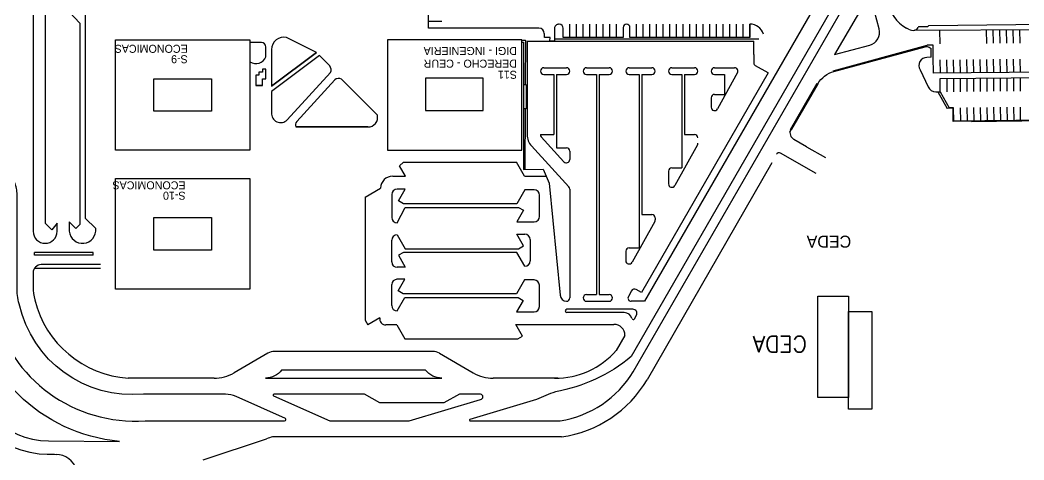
# Model space of a CAD drawing. Header units: millimetres. Extents: x 1062 to 2630, y 446 to 2121.
# Drawn here: x 1463.2 to 1839.9, y 1099.6 to 1264.5 of the extents above; entities that cross this region are included whole.
import ezdxf

# ---------------------------------------------------------------- set-up
doc = ezdxf.new("R2010")
doc.units = ezdxf.units.MM
for name, color, linetype in [('1 EDIFICIO_MOSHE', 5, 'Continuous'), ('2 AREA VERDE_MOSHE', 3, 'Continuous'), ('5 TEXTO_MOSHE', 1, 'Continuous'), ('7 ZONA DE PARQUEO MOSHE', 132, 'Continuous')]:
    doc.layers.add(name, color=color, linetype=linetype)
doc.styles.add('md', font='')
doc.styles.add('R', font='romans.shx')
doc.styles.get('md').set_extended_font_data('MicrogrammaDMedExt')

msp = doc.modelspace()

# ---------------------------------------------------------------- linework, layer by layer
at = {"layer": '1 EDIFICIO_MOSHE'}
for points in [[(1549.42, 1215.7), (1498.96, 1215.7), (1498.96, 1257.14), (1549.42, 1257.14)], [(1549.42, 1215.7), (1498.96, 1215.7), (1498.96, 1257.14), (1549.42, 1257.14)], [(1601.02, 1215.7), (1651.48, 1215.7), (1651.48, 1257.14), (1601.02, 1257.14)], [(1601.02, 1215.7), (1651.48, 1215.7), (1651.48, 1257.14), (1601.02, 1257.14)], [(1535, 1230.31), (1513.38, 1230.31), (1513.38, 1242.53), (1535, 1242.53)], [(1615.36, 1230.56), (1636.98, 1230.56), (1636.98, 1242.78), (1615.36, 1242.78)], [(1615.36, 1230.56), (1636.98, 1230.56), (1636.98, 1242.78), (1615.36, 1242.78)], [(1549.42, 1163.64), (1498.96, 1163.64), (1498.96, 1205.08), (1549.42, 1205.08)], [(1535, 1178.25), (1513.38, 1178.25), (1513.38, 1190.47), (1535, 1190.47)], [(1774.09, 1155.22), (1782.76, 1155.22), (1782.76, 1118.65), (1774.09, 1118.65)]]:
    msp.add_lwpolyline(points, close=True, dxfattribs=at)
msp.add_lwpolyline([(1774.09, 1155.22), (1774.09, 1122.98), (1762.54, 1122.98), (1762.54, 1161), (1774.09, 1161), (1774.09, 1122.98)], dxfattribs=at)
at = {"layer": '2 AREA VERDE_MOSHE'}
for p, q in [((1574.39, 1252.36), (1563.18, 1258.04)), ((1574.39, 1252.36), (1557.53, 1239.69)), ((1575.53, 1251.21), (1557.53, 1237.69)), ((1575.53, 1251.21), (1579.36, 1247.36)), ((1579.36, 1247.36), (1575.53, 1251.21)), ((1552.73, 1243.81), (1551.58, 1243.81)), ((1554.13, 1240.01), (1551.58, 1240.01)), ((1593.72, 1224.46), (1566.69, 1224.46))]:
    msp.add_line(p, q, dxfattribs=at)
msp.add_lwpolyline([(1795.36, 1316.5, -0.243177), (1844.42, 1344.75, 0.243177), (1795.36, 1316.5), (1692.5, 1138.34, -0.13103), (1664.04, 1125.14, 0.005843), (1656.91, 1122.24), (1631.95, 1114.78, 0.767299), (1632.1, 1114.23), (1665.8, 1114.23, 0.221587), (1693.26, 1132.65), (1798.38, 1314.72, -0.241624), (1844.37, 1341.24), (1924.36, 1341.24, 0.250142), (1971.01, 1378.8), (1971.42, 1382.85), (1971.39, 1421.11, 0.765839), (1970.63, 1421.32, -0.007872), (1959.77, 1403.3, 0.115276), (1957.92, 1397.86, -0.452977), (1912.35, 1344.74), (1844.42, 1344.75)], format="xyb", dxfattribs=at)
for points in [[(1785.54, 1261.24), (1782.01, 1274.32), (1768.86, 1251.55), (1782.01, 1255.11, 0.414214)], [(1562.73, 1115.09), (1544.25, 1123.32, 0.093882), (1540.28, 1124.26), (1509.44, 1124.26, -0.379969), (1462.84, 1158.11, -0.087349), (1462.06, 1164.45), (1462.06, 1198.99, 0.093565), (1461.06, 1203.75), (1458.05, 1210.61), (1458.05, 1234.01), (1459.05, 1237.96), (1459.05, 1251.98), (1453.24, 1259, 0.680479), (1452.05, 1258.65), (1452.05, 1242.07), (1452.05, 1164.45, 0.043815), (1453.13, 1155.68, 0.363888), (1510.12, 1114.27), (1562.45, 1114.27, 0.73425)], [(1555.43, 1254.41, 0.402415), (1553.73, 1256.09), (1549.54, 1256.09, 0.017023), (1549.42, 1256.09), (1549.42, 1248.86, 0.462071), (1555.43, 1250.72)], [(1557.53, 1239.69), (1574.39, 1252.36), (1563.18, 1258.04, 0.466495), (1557.53, 1253.45), (1557.53, 1253.3)], [(1557.53, 1237.69), (1557.53, 1229.73, 0.699977), (1563.4, 1227.11), (1579.66, 1244.8, 0.282401), (1579.36, 1247.36), (1575.53, 1251.21)], [(1566.97, 1226.51, 0.28632), (1566.69, 1224.46), (1593.72, 1224.46, 0.48799), (1597.25, 1228.85), (1583.82, 1242.33, 0.367631), (1581.26, 1242.06)], [(1444, 1161.54), (1444.07, 1136.6, 0.411448), (1473.86, 1106.68), (1500.44, 1106.5, -0.352736)], [(1615.37, 1133.25), (1561.31, 1133.25, -0.23377), (1555.31, 1130.25), (1621.38, 1130.25, -0.23377)], [(1592.39, 1124.24), (1558.42, 1124.24, 0.769125), (1558.3, 1123.64), (1579.43, 1114.23), (1609.16, 1114.23), (1635.94, 1122.24, 0.910197), (1635.94, 1124.24), (1628.04, 1124.24), (1622.23, 1120.94), (1598.2, 1120.94)]]:
    msp.add_lwpolyline(points, format="xyb", close=True, dxfattribs=at)
msp.add_lwpolyline([(1551.58, 1240.01), (1554.13, 1240.01), (1554.13, 1242.46), (1555.43, 1242.46), (1555.43, 1246.11), (1554.08, 1246.11), (1554.08, 1244.96), (1552.73, 1244.96), (1552.73, 1243.81), (1551.58, 1243.81)], close=True, dxfattribs=at)
at = {"layer": '7 ZONA DE PARQUEO MOSHE'}
for p, q in [((1790.23, 1319.62), (1697.53, 1159.06)), ((1790.23, 1319.62), (1697.53, 1159.06)), ((1790.23, 1319.62), (1697.53, 1159.06)), ((1790.23, 1319.62), (1697.53, 1159.06)), ((1468.07, 1279.13), (1468.07, 1185.31)), ((1472.57, 1273.41), (1472.57, 1188.32)), ((1616.41, 1261.44), (1616.4, 1276.45)), ((1481.68, 1267.43), (1485.59, 1263.4)), ((1487.65, 1267.49), (1487.65, 1190.26)), ((1485.59, 1263.4), (1485.59, 1187.86)), ((1621.41, 1263.94), (1616.41, 1263.94)), ((1665.5, 1262.95), (1665.25, 1262.95)), ((1669.51, 1257.95), (1669.5, 1262.95)), ((1672.01, 1257.95), (1672.01, 1262.95)), ((1674.51, 1257.95), (1674.51, 1262.96)), ((1677.01, 1257.95), (1677.01, 1262.96)), ((1679.52, 1257.95), (1679.51, 1262.96)), ((1682.02, 1257.96), (1682.02, 1262.96)), ((1684.52, 1257.96), (1684.52, 1262.96)), ((1687.03, 1257.96), (1687.02, 1262.97)), ((1694.53, 1257.97), (1694.53, 1262.97)), ((1697.04, 1257.97), (1697.03, 1262.97)), ((1699.54, 1257.97), (1699.54, 1262.97)), ((1702.04, 1257.97), (1702.04, 1262.98)), ((1704.55, 1257.97), (1704.54, 1262.98)), ((1707.05, 1257.97), (1707.05, 1262.98)), ((1709.55, 1257.98), (1709.55, 1262.98)), ((1712.05, 1257.98), (1712.05, 1262.98)), ((1714.56, 1257.98), (1714.55, 1262.99)), ((1717.06, 1257.98), (1717.06, 1262.99)), ((1719.56, 1257.98), (1719.56, 1262.99)), ((1722.07, 1257.99), (1722.06, 1262.99)), ((1724.57, 1257.99), (1724.57, 1262.99)), ((1727.07, 1257.99), (1727.07, 1262.99)), ((1729.57, 1257.99), (1729.57, 1263)), ((1732.08, 1257.99), (1732.07, 1263)), ((1734.58, 1257.99), (1734.58, 1263)), ((1737.08, 1263), (1737.08, 1258)), ((1737.08, 1258), (1737.08, 1263)), ((1800.33, 1262.04), (1800.14, 1261.71)), ((1803.74, 1262.04), (1800.33, 1262.04)), ((1804.24, 1262.54), (1803.74, 1262.04)), ((1804.24, 1262.54), (1847.79, 1263.02)), ((1657.9, 1261.46), (1616.41, 1261.44)), ((1659.91, 1257.96), (1659.91, 1259.46)), ((1663.75, 1261.45), (1663.75, 1256.66)), ((1667, 1257.95), (1667, 1261.45)), ((1689.53, 1261.72), (1689.53, 1257.96)), ((1692.03, 1257.96), (1692.03, 1261.72)), ((1796.59, 1261.05), (1795.88, 1261.47)), ((1798.87, 1260.76), (1850.8, 1261.05)), ((1798.93, 1260.77), (1798.87, 1260.76)), ((1808.26, 1260.59), (1808.31, 1255.59)), ((1825.76, 1260.78), (1825.81, 1255.78)), ((1828.26, 1260.81), (1828.31, 1255.81)), ((1830.76, 1260.83), (1830.81, 1255.83)), ((1833.26, 1260.86), (1833.31, 1255.86)), ((1835.76, 1260.89), (1835.81, 1255.89)), ((1838.26, 1260.92), (1838.31, 1255.92)), ((1651.48, 1257), (1652.84, 1257)), ((1651.48, 1257), (1652.84, 1257)), ((1651.48, 1256.27), (1652.1, 1256.27)), ((1652.1, 1256.27), (1652.14, 1208.49)), ((1652.1, 1256.27), (1652.14, 1208.49)), ((1652.84, 1257), (1652.77, 1240.26)), ((1653.44, 1256.67), (1738.53, 1256.67)), ((1653.44, 1256.67), (1653.44, 1221.56)), ((1662.06, 1257.96), (1659.91, 1257.96)), ((1662.02, 1256.72), (1662.06, 1257.96)), ((1663.75, 1256.66), (1662.02, 1256.72)), ((1663.75, 1257.44), (1740.36, 1257.5)), ((1689.53, 1257.96), (1667, 1257.95)), ((1737.08, 1258), (1692.03, 1257.96)), ((1738.53, 1251.66), (1738.53, 1256.67)), ((1738.53, 1251.66), (1738.53, 1256.67)), ((1768.32, 1245.53), (1803.6, 1255.06)), ((1805.82, 1255.06), (1803.6, 1255.06)), ((1805.87, 1250.56), (1805.82, 1255.06)), ((1738.53, 1251.66), (1738.53, 1248.48)), ((1738.53, 1251.66), (1738.53, 1248.48)), ((1805.07, 1250.55), (1805.03, 1253.9)), ((1743.87, 1244.77), (1739.18, 1247.38)), ((1805.07, 1250.55), (1803.46, 1250.53)), ((1805.93, 1244.56), (1805.87, 1250.56)), ((1808.38, 1249.59), (1808.43, 1244.59)), ((1810.88, 1249.62), (1810.93, 1244.62)), ((1813.38, 1249.64), (1813.43, 1244.64)), ((1815.88, 1249.67), (1815.93, 1244.67)), ((1818.38, 1249.7), (1818.43, 1244.7)), ((1820.88, 1249.73), (1820.93, 1244.73)), ((1823.38, 1249.75), (1823.43, 1244.75)), ((1825.88, 1249.78), (1825.93, 1244.78)), ((1828.38, 1249.81), (1828.43, 1244.81)), ((1830.88, 1249.83), (1830.93, 1244.83)), ((1833.38, 1249.86), (1833.43, 1244.86)), ((1835.88, 1249.89), (1835.93, 1244.89)), ((1838.38, 1249.92), (1838.43, 1244.92)), ((1658.44, 1245.41), (1658.44, 1245.41)), ((1658.44, 1245.41), (1658.44, 1245.41)), ((1659.69, 1246.66), (1663.45, 1246.66)), ((1659.69, 1246.66), (1663.45, 1246.66)), ((1659.69, 1244.16), (1663.45, 1244.16)), ((1659.69, 1244.16), (1663.45, 1244.16)), ((1663.45, 1246.66), (1668.2, 1246.66)), ((1663.45, 1246.66), (1668.2, 1246.66)), ((1663.45, 1244.16), (1663.45, 1221.63)), ((1663.45, 1244.16), (1663.45, 1221.63)), ((1664.45, 1244.16), (1664.45, 1216.62)), ((1664.45, 1244.16), (1668.2, 1244.16)), ((1664.45, 1244.16), (1668.2, 1244.16)), ((1664.45, 1244.16), (1664.45, 1216.62)), ((1669.45, 1245.41), (1669.45, 1245.41)), ((1669.45, 1245.41), (1669.45, 1245.41)), ((1675.71, 1246.66), (1679.47, 1246.66)), ((1675.71, 1246.66), (1679.47, 1246.66)), ((1675.71, 1244.16), (1679.47, 1244.16)), ((1675.71, 1244.16), (1679.47, 1244.16)), ((1679.47, 1246.66), (1684.22, 1246.66)), ((1679.47, 1246.66), (1684.22, 1246.66)), ((1679.47, 1244.16), (1679.47, 1161.56)), ((1679.47, 1244.16), (1679.47, 1161.56)), ((1680.47, 1244.16), (1680.47, 1161.56)), ((1680.47, 1244.16), (1684.22, 1244.16)), ((1680.47, 1244.16), (1680.47, 1161.56)), ((1680.47, 1244.16), (1684.22, 1244.16)), ((1685.47, 1245.41), (1685.47, 1245.41)), ((1685.47, 1245.41), (1685.47, 1245.41)), ((1690.48, 1245.41), (1690.48, 1245.41)), ((1690.48, 1245.41), (1690.48, 1245.41)), ((1691.73, 1246.66), (1695.48, 1246.66)), ((1691.73, 1246.66), (1695.48, 1246.66)), ((1691.73, 1244.16), (1695.48, 1244.16)), ((1691.73, 1244.16), (1695.48, 1244.16)), ((1695.48, 1246.66), (1700.24, 1246.66)), ((1695.48, 1246.66), (1700.24, 1246.66)), ((1695.48, 1244.16), (1695.48, 1179.08)), ((1695.48, 1244.16), (1695.48, 1179.08)), ((1743.87, 1244.77), (1696.31, 1162.39)), ((1743.87, 1244.77), (1696.31, 1162.39)), ((1696.48, 1244.16), (1696.48, 1191.6)), ((1696.48, 1244.16), (1700.24, 1244.16)), ((1696.48, 1244.16), (1696.48, 1191.6)), ((1696.48, 1244.16), (1700.24, 1244.16)), ((1701.49, 1245.41), (1701.49, 1245.41)), ((1701.49, 1245.41), (1701.49, 1245.41)), ((1706.5, 1245.41), (1706.5, 1245.41)), ((1706.5, 1245.41), (1706.5, 1245.41)), ((1707.75, 1246.66), (1712.5, 1246.66)), ((1707.75, 1246.66), (1712.5, 1246.66)), ((1707.75, 1244.16), (1711.5, 1244.16)), ((1707.75, 1244.16), (1711.5, 1244.16)), ((1711.5, 1244.16), (1711.5, 1209.12)), ((1711.5, 1244.16), (1711.5, 1209.12)), ((1712.5, 1246.66), (1716.26, 1246.66)), ((1712.5, 1246.66), (1716.26, 1246.66)), ((1712.5, 1244.16), (1716.26, 1244.16)), ((1712.5, 1244.16), (1712.5, 1221.63)), ((1712.5, 1244.16), (1716.26, 1244.16)), ((1712.5, 1244.16), (1712.5, 1221.63)), ((1717.51, 1245.41), (1717.51, 1245.41)), ((1717.51, 1245.41), (1717.51, 1245.41)), ((1722.51, 1245.41), (1722.51, 1245.41)), ((1722.51, 1245.41), (1722.51, 1245.41)), ((1723.77, 1246.66), (1731.33, 1246.66)), ((1723.77, 1246.66), (1731.33, 1246.66)), ((1723.77, 1244.16), (1727.52, 1244.16)), ((1723.77, 1244.16), (1727.52, 1244.16)), ((1732.43, 1244.8), (1724.86, 1231.21)), ((1732.43, 1244.8), (1724.86, 1231.21)), ((1727.52, 1244.16), (1727.52, 1236.65)), ((1727.52, 1244.16), (1727.52, 1236.65)), ((1800.97, 1245.9), (1803.98, 1239.47)), ((1850.93, 1245.05), (1805.93, 1244.56)), ((1653.14, 1240.26), (1652.11, 1240.26)), ((1653.11, 1240.26), (1653.12, 1231.25)), ((1752.25, 1223.44), (1762.27, 1240.88)), ((1762.54, 1240.6), (1752.72, 1223.59)), ((1808.45, 1242.59), (1850.95, 1243.05)), ((1808.51, 1237.59), (1808.45, 1242.59)), ((1810.95, 1242.62), (1811.01, 1237.62)), ((1813.45, 1242.64), (1813.51, 1237.64)), ((1815.95, 1242.67), (1816.01, 1237.67)), ((1818.45, 1242.7), (1818.51, 1237.7)), ((1820.95, 1242.73), (1821.01, 1237.73)), ((1823.45, 1242.75), (1823.51, 1237.75)), ((1825.95, 1242.78), (1826.01, 1237.78)), ((1828.45, 1242.81), (1828.51, 1237.81)), ((1830.95, 1242.83), (1831.01, 1237.84)), ((1833.45, 1242.86), (1833.51, 1237.86)), ((1835.95, 1242.89), (1836.01, 1237.89)), ((1838.45, 1242.92), (1838.51, 1237.92)), ((1723.77, 1236.65), (1727.52, 1236.65)), ((1806.8, 1237.57), (1808.51, 1237.59)), ((1807.6, 1237.58), (1811.04, 1231.42)), ((1808.51, 1237.59), (1811.84, 1231.63)), ((1722.51, 1235.4), (1722.51, 1231.82)), ((1835.98, 1231.89), (1836.04, 1226.89)), ((1838.48, 1231.92), (1838.53, 1226.92)), ((1653.12, 1231.25), (1652.12, 1231.25)), ((1652.73, 1231.25), (1652.62, 1208.5)), ((1813.28, 1231.44), (1811.04, 1231.42)), ((1813.48, 1231.64), (1811.84, 1231.63)), ((1813.34, 1226.44), (1813.28, 1231.44)), ((1813.54, 1226.64), (1813.48, 1231.64)), ((1815.98, 1231.67), (1816.04, 1226.67)), ((1818.48, 1231.7), (1818.54, 1226.7)), ((1818.48, 1231.7), (1818.54, 1226.7)), ((1820.98, 1231.73), (1821.04, 1226.73)), ((1823.48, 1231.75), (1823.54, 1226.75)), ((1825.98, 1231.78), (1826.04, 1226.78)), ((1828.48, 1231.81), (1828.54, 1226.81)), ((1830.98, 1231.83), (1831.04, 1226.83)), ((1833.48, 1231.86), (1833.54, 1226.86)), ((1861.24, 1226.96), (1813.34, 1226.44)), ((1861.03, 1227.16), (1813.54, 1226.64)), ((1820.21, 1226.52), (1861.24, 1226.96)), ((1658.44, 1221.63), (1663.45, 1221.63)), ((1658.44, 1221.56), (1658.44, 1221.63)), ((1658.77, 1220.71), (1667.28, 1211.4)), ((1712.5, 1221.63), (1716.26, 1221.63)), ((1655.07, 1217.33), (1669.13, 1201.97)), ((1717.35, 1217.73), (1708.84, 1202.45)), ((1758.33, 1217.04), (1753.56, 1219.79)), ((1664.45, 1216.62), (1668.2, 1216.62)), ((1669.45, 1215.37), (1669.45, 1212.25)), ((1761.87, 1206.93), (1748.5, 1214.6)), ((1607.06, 1211.18), (1605.51, 1209.88)), ((1607.76, 1205.98), (1605.51, 1209.88)), ((1607.06, 1211.18), (1649.47, 1211.18)), ((1652.47, 1205.98), (1649.47, 1211.18)), ((1745.22, 1210.95), (1698.47, 1129.63)), ((1603, 1205.98), (1607.76, 1205.98)), ((1652.1, 1208.49), (1659.43, 1208.65)), ((1652.47, 1205.98), (1660.6, 1205.98)), ((1659.43, 1208.65), (1661.75, 1203.36)), ((1706.5, 1207.86), (1706.5, 1203.06)), ((1707.75, 1209.12), (1711.5, 1209.12)), ((1661.75, 1203.36), (1665.9, 1161.32)), ((1592.68, 1198.09), (1598.42, 1201.54)), ((1592.68, 1198.09), (1592.68, 1151.99)), ((1602.65, 1199.1), (1602.65, 1190.48)), ((1607.65, 1201.1), (1604.65, 1201.1)), ((1605.15, 1196.77), (1607.65, 1201.1)), ((1652.61, 1200.87), (1649.61, 1195.67)), ((1656.12, 1200.87), (1652.61, 1200.87)), ((1658.12, 1190.86), (1658.12, 1198.87)), ((1658.12, 1190.86), (1658.12, 1198.87)), ((1669.45, 1201.12), (1669.45, 1160.31)), ((1604.65, 1188.48), (1607.65, 1194.29)), ((1607.06, 1195.67), (1605.15, 1196.77)), ((1649.61, 1195.67), (1607.06, 1195.67)), ((1607.65, 1194.29), (1650.2, 1194.29)), ((1650.2, 1194.29), (1652.11, 1193.19)), ((1652.11, 1193.19), (1649.61, 1188.85)), ((1696.48, 1191.6), (1700.24, 1191.6)), ((1472.57, 1188.32), (1475.03, 1185.86)), ((1477.08, 1188.32), (1475.03, 1185.86)), ((1477.08, 1185.31), (1477.08, 1188.32)), ((1481.63, 1188.82), (1481.58, 1185.31)), ((1484.08, 1186.31), (1481.63, 1188.82)), ((1485.59, 1187.86), (1484.08, 1186.31)), ((1491.59, 1186.31), (1487.65, 1190.26)), ((1649.61, 1188.85), (1656.12, 1188.85)), ((1701.33, 1188.97), (1692.82, 1173.7)), ((1701.49, 1190.34), (1701.49, 1189.58)), ((1604.65, 1183.98), (1607.65, 1178.77)), ((1649.61, 1184.21), (1652.61, 1184.21)), ((1652.11, 1179.87), (1649.61, 1184.21)), ((1602.65, 1173.82), (1602.65, 1181.97)), ((1650.2, 1178.77), (1652.11, 1179.87)), ((1654.61, 1182.21), (1654.61, 1174.2)), ((1490.59, 1177.3), (1468.57, 1177.3)), ((1468.57, 1176.3), (1468.57, 1177.3)), ((1490.59, 1176.3), (1468.57, 1176.3)), ((1490.59, 1176.3), (1490.59, 1177.3)), ((1607.06, 1177.4), (1605.15, 1176.3)), ((1605.15, 1176.3), (1607.65, 1171.82)), ((1649.61, 1177.4), (1607.06, 1177.4)), ((1607.65, 1178.77), (1650.2, 1178.77)), ((1652.61, 1172.2), (1649.61, 1177.4)), ((1690.48, 1177.83), (1690.48, 1174.3)), ((1691.73, 1179.08), (1695.48, 1179.08)), ((1493.33, 1172.8), (1471.07, 1172.8)), ((1607.65, 1171.82), (1604.65, 1171.82)), ((1468.07, 1169.8), (1468.07, 1164.45)), ((1493.33, 1171.3), (1468.47, 1171.3)), ((1602.65, 1157.46), (1602.65, 1165.31)), ((1607.57, 1167.32), (1604.56, 1167.32)), ((1607.57, 1167.32), (1604.56, 1167.32)), ((1605.06, 1162.98), (1607.57, 1167.32)), ((1605.06, 1162.98), (1607.57, 1167.32)), ((1652.52, 1167.08), (1649.52, 1161.88)), ((1656.03, 1167.08), (1652.52, 1167.08)), ((1658.03, 1157.07), (1658.03, 1165.08)), ((1604.65, 1155.45), (1607.57, 1160.51)), ((1604.65, 1155.45), (1607.57, 1160.51)), ((1606.97, 1161.88), (1605.06, 1162.98)), ((1606.97, 1161.88), (1605.06, 1162.98)), ((1649.52, 1161.88), (1606.97, 1161.88)), ((1649.52, 1161.88), (1606.97, 1161.88)), ((1607.57, 1160.51), (1650.12, 1160.51)), ((1607.57, 1160.51), (1650.12, 1160.51)), ((1650.12, 1160.51), (1652.02, 1159.4)), ((1650.12, 1160.51), (1652.02, 1159.4)), ((1669.45, 1160.31), (1669.45, 1160.31)), ((1674.46, 1160.31), (1674.46, 1160.31)), ((1675.71, 1161.56), (1679.47, 1161.56)), ((1680.47, 1161.56), (1684.22, 1161.56)), ((1685.47, 1160.31), (1685.47, 1160.31)), ((1692.61, 1163.02), (1691.44, 1160.92)), ((1696.31, 1162.39), (1694.31, 1163.51)), ((1652.02, 1159.4), (1649.52, 1155.07)), ((1675.71, 1159.06), (1684.22, 1159.06)), ((1697.53, 1159.06), (1692.53, 1159.06)), ((1598.14, 1152.81), (1593.69, 1150.24)), ((1649.52, 1155.07), (1656.03, 1155.07)), ((1693.16, 1156.06), (1668.39, 1156.06)), ((1689.91, 1154.8), (1668.39, 1154.8)), ((1693.73, 1152.48), (1694.48, 1153.82)), ((1592.68, 1151.99), (1593.69, 1150.24)), ((1604.56, 1150.19), (1600.47, 1150.19)), ((1604.56, 1150.19), (1607.57, 1144.99)), ((1649.17, 1150.42), (1685.99, 1150.42)), ((1651.73, 1145.99), (1649.17, 1150.42)), ((1693.8, 1152.59), (1693.72, 1152.47)), ((1649.99, 1144.99), (1651.73, 1145.99)), ((1690.14, 1146.27), (1686.91, 1140.66)), ((1607.57, 1144.99), (1649.99, 1144.99)), ((1556.15, 1139.59), (1543.45, 1132.26)), ((1618.04, 1140.26), (1558.65, 1140.26)), ((1620.54, 1139.59), (1633.23, 1132.26)), ((1535.94, 1130.25), (1503.73, 1130.25)), ((1664.99, 1130.25), (1640.74, 1130.25)), ((1666.34, 1108.23), (1557.92, 1108.23)), ((1531.86, 1099.58), (1555.66, 1107.51)), ((1473.28, 1101.69), (1476.12, 1101.69)), ((1473.83, 1101.68), (1476.65, 1101.66))]:
    msp.add_line(p, q, dxfattribs=at)
msp.add_lwpolyline([(1752.06, 1222.45), (1762.54, 1240.6, -0.198399), (1768.6, 1245.26), (1802.81, 1254.5, -0.198912), (1804.33, 1254.3), (1805.03, 1253.9)], format="xyb", dxfattribs=at)
msp.add_lwpolyline([(1758.33, 1217.04), (1765.37, 1213)], dxfattribs=at)
for centre, radius, start, end in [((1803.36, 1274.49), 15.02, 190.4851, 240.1131), ((1665.25, 1261.45), 1.5, 90.041, 180.041), ((1665.5, 1261.45), 1.5, 0.041, 90.041), ((1690.78, 1261.72), 1.25, 0.041, 180.041), ((1737.08, 1257.75), 5.26, 16.8653, 90.041), ((1657.9, 1259.46), 2, 0.041, 90.041), ((1798.09, 1263.66), 3, 240.1131, 285.1131), ((1798.41, 1262.71), 2, 285.1131, 330.1131), ((1739.78, 1248.48), 1.25, 180, 240.8822), ((1803.49, 1247.54), 3, 90.626, 212.9136), ((1659.69, 1245.41), 1.25, 90, 180), ((1659.69, 1245.41), 1.25, 90, 180), ((1659.69, 1245.41), 1.25, 180, 270), ((1659.69, 1245.41), 1.25, 180, 270), ((1668.2, 1245.41), 1.25, 360, 90), ((1668.2, 1245.41), 1.25, 360, 90), ((1668.2, 1245.41), 1.25, 270, 360), ((1668.2, 1245.41), 1.25, 270, 360), ((1675.71, 1245.41), 1.25, 90, 180), ((1675.71, 1245.41), 1.25, 90, 180), ((1675.71, 1245.41), 1.25, 180, 270), ((1675.71, 1245.41), 1.25, 180, 270), ((1684.22, 1245.41), 1.25, 360, 90), ((1684.22, 1245.41), 1.25, 360, 90), ((1684.22, 1245.41), 1.25, 270, 360), ((1684.22, 1245.41), 1.25, 270, 360), ((1691.73, 1245.41), 1.25, 90, 180), ((1691.73, 1245.41), 1.25, 90, 180), ((1691.73, 1245.41), 1.25, 180, 270), ((1691.73, 1245.41), 1.25, 180, 270), ((1700.24, 1245.41), 1.25, 360, 90), ((1700.24, 1245.41), 1.25, 360, 90), ((1700.24, 1245.41), 1.25, 270, 360), ((1700.24, 1245.41), 1.25, 270, 360), ((1707.75, 1245.41), 1.25, 90, 180), ((1707.75, 1245.41), 1.25, 90, 180), ((1707.75, 1245.41), 1.25, 180, 270), ((1707.75, 1245.41), 1.25, 180, 270), ((1716.26, 1245.41), 1.25, 360, 90), ((1716.26, 1245.41), 1.25, 360, 90), ((1716.26, 1245.41), 1.25, 270, 360), ((1716.26, 1245.41), 1.25, 270, 360), ((1723.77, 1245.41), 1.25, 90, 180), ((1723.77, 1245.41), 1.25, 90, 180), ((1723.77, 1245.41), 1.25, 180, 270), ((1723.77, 1245.41), 1.25, 180, 270), ((1731.33, 1245.41), 1.25, 330.8822, 90), ((1731.33, 1245.41), 1.25, 330.8822, 90), ((1806.77, 1240.57), 3, 201.5393, 270.626), ((1723.77, 1235.4), 1.25, 90, 180), ((1723.77, 1231.82), 1.25, 180, 330.8822), ((1659.69, 1221.56), 6.26, 180, 222.4362), ((1659.69, 1221.56), 1.25, 180, 222.4362), ((1716.26, 1220.38), 1.25, 360, 90), ((1755.06, 1222.39), 3, 159.4721, 240), ((1716.26, 1218.34), 1.25, 330.8822, 360), ((1668.2, 1215.37), 1.25, 360, 90), ((1747.94, 1213.78), 0.987, 55.9834, 153.4008), ((1668.2, 1212.25), 1.25, 222.4362, 360), ((1602.97, 1201.44), 4.54, 89.5908, 178.7073), ((1707.75, 1207.86), 1.25, 90, 180), ((1668.2, 1201.12), 1.25, 360, 42.4362), ((1707.75, 1203.06), 1.25, 180, 330.8822), ((1604.65, 1199.1), 2, 90, 180), ((1656.12, 1198.87), 2, 0, 90), ((1604.65, 1190.48), 2, 180, 270), ((1656.12, 1190.86), 2, 270, 0), ((1700.24, 1190.34), 1.25, 360, 90), ((1700.24, 1189.58), 1.25, 330.8822, 360), ((1472.57, 1185.31), 4.51, 180, 0), ((1486.58, 1185.84), 5.03, 185.9971, 5.4241), ((1604.65, 1181.97), 2, 90, 180), ((1652.61, 1182.21), 2, 0, 90), ((1691.73, 1177.83), 1.25, 90, 180), ((1471.07, 1169.8), 3, 90, 180), ((1604.65, 1173.82), 2, 180, 270), ((1652.61, 1174.2), 2, 270, 0), ((1691.73, 1174.3), 1.25, 180, 330.8822), ((1488.09, 1164.45), 20.02, 180, 194.0919), ((1604.65, 1165.31), 2, 90, 180), ((1656.03, 1165.08), 2, 0, 90), ((1668.41, 1161.57), 2.52, 185.784, 265.359), ((1668.2, 1160.31), 1.25, 270, 360), ((1675.71, 1160.31), 1.25, 90, 180), ((1675.71, 1160.31), 1.25, 180, 270), ((1684.22, 1160.31), 1.25, 360, 90), ((1684.22, 1160.31), 1.25, 270, 360), ((1692.53, 1160.31), 1.25, 150.8822, 270), ((1693.7, 1162.41), 1.25, 60.8822, 150.8822), ((1506.38, 1169.04), 38.88, 194.0919, 266.0921), ((1604.65, 1157.46), 2, 180, 270), ((1656.03, 1157.07), 2, 270, 0), ((1600.47, 1152.54), 2.35, 173.4343, 270), ((1668.39, 1155.43), 0.626, 90, 270), ((1689.91, 1151.8), 3, 15.3193, 90), ((1693.16, 1154.55), 1.5, 330.904, 90), ((1685.99, 1146.27), 4.15, 0, 90), ((1693.29, 1152.73), 0.501, 195.3193, 330.904), ((1558.65, 1135.26), 5.01, 90, 120), ((1618.04, 1135.26), 5.01, 60, 90), ((1664.18, 1160.25), 30.01, 269.1814, 319.2618), ((1474.07, 1136.68), 35, 180.149, 269.6074), ((1535.94, 1145.27), 15.02, 270, 300), ((1640.74, 1145.27), 15.02, 240, 270), ((1660.28, 1152.15), 44.34, 277.8551, 329.4799), ((1561.7, 1092.45), 16.22, 103.4734, 111.8512), ((1476.59, 1093.66), 8, 15.9757, 89.6074)]:
    msp.add_arc(centre, radius, start, end, dxfattribs=at)

# ---------------------------------------------------------------- texts
at = {"layer": '5 TEXTO_MOSHE'}
for s, height, style, p in [('ECONOMICAS', 3.003, 'md', (1526.09, 1255.25)), ('S-9', 3.003, 'md', (1526.09, 1251.34)), ('DIGI - INGENIERIA', 3.0034, 'md', (1649.64, 1254.43)), ('DERECHO - CEUR', 3.0034, 'md', (1649.64, 1249.69)), ('S11', 3.003, 'md', (1649.64, 1245.51)), ('ECONOMICAS', 3.003, 'md', (1525.28, 1204.06)), ('S-10', 3.003, 'md', (1525.28, 1200.16)), ('CEDA', 4.505, 'md', (1775.08, 1183.69)), ('CEDA', 6, 'R', (1758.42, 1146.01))]:
    msp.add_text(s, height=height, rotation=180, dxfattribs=dict(at, style=style)).set_placement(p)

doc.saveas('drawing.dxf')
